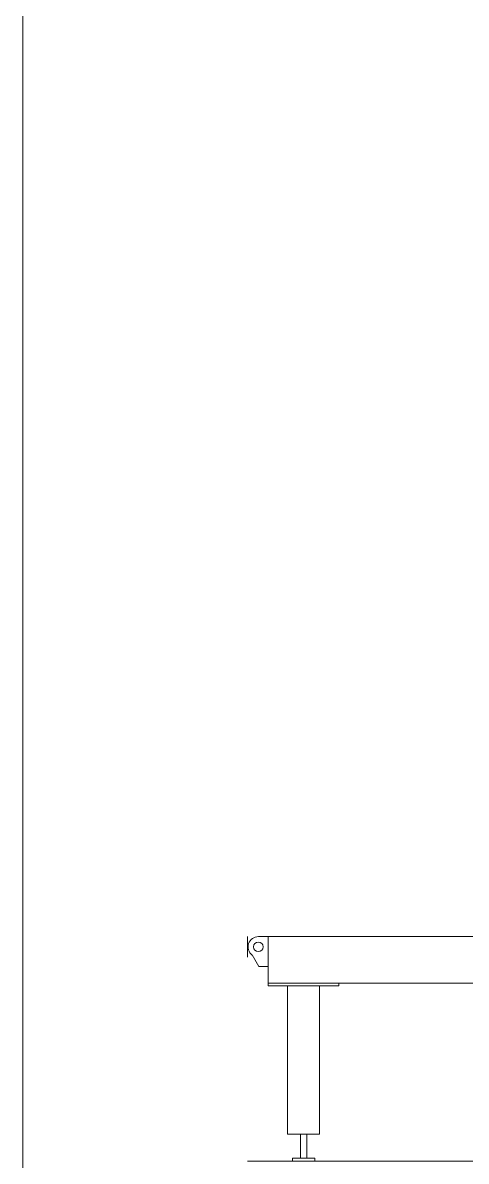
# Model space of a CAD drawing. Header units: millimetres. Extents: x -50460 to 50460, y -35640 to 35640.
# Drawn here: x -39145 to -37763, y 20464 to 24012 of the extents above; entities that cross this region are included whole.
import ezdxf

# ---------------------------------------------------------------- set-up
doc = ezdxf.new("R2010")
doc.units = ezdxf.units.MM
for name, color, linetype, lineweight in [('CONV', 4, 'Continuous', 18), ('实线', 7, 'Continuous', 15), ('细线', 7, 'Continuous', 18)]:
    doc.layers.add(name, color=color, linetype=linetype, lineweight=lineweight)

# ---------------------------------------------------------------- blocks, each defined once
blk = doc.blocks.new('*X3')
at = {"layer": 'CONV'}
for p, q in [((0, 635.5), (0, 700)), ((65, 700), (34, 700)), ((2866, 700), (65, 700)), ((65, 555), (65, 700)), ((14.6, 642.6), (35.2, 607)), ((65, 607), (35.2, 607)), ((2835, 555), (65, 555)), ((2900, 0), (0, 0))]:
    blk.add_line(p, q, dxfattribs=at)
for points in [[(65, 555), (285, 555), (285, 547), (65, 547), (65, 555)], [(225, 547), (125, 547), (125, 84), (225, 84), (225, 547)], [(165, 10), (185, 10), (185, 84), (165, 84), (165, 10)], [(140, 10), (210, 10), (210, 0), (140, 0), (140, 10)]]:
    blk.add_lwpolyline(points, dxfattribs=at)
blk.add_circle((34, 668), 15, dxfattribs=at)
blk.add_arc((34, 668), 32, 90, 232.7157, dxfattribs=at)

msp = doc.modelspace()

# ---------------------------------------------------------------- linework, layer by layer
at = {"layer": '细线'}
msp.add_line((-39144.742, 20264.445), (-39144.742, 27964.445), dxfattribs=at)

# ---------------------------------------------------------------- block references
at = {"layer": '实线'}
msp.add_blockref('*X3', (-38444.742, 20464.445), dxfattribs=at)

doc.saveas('drawing.dxf')
